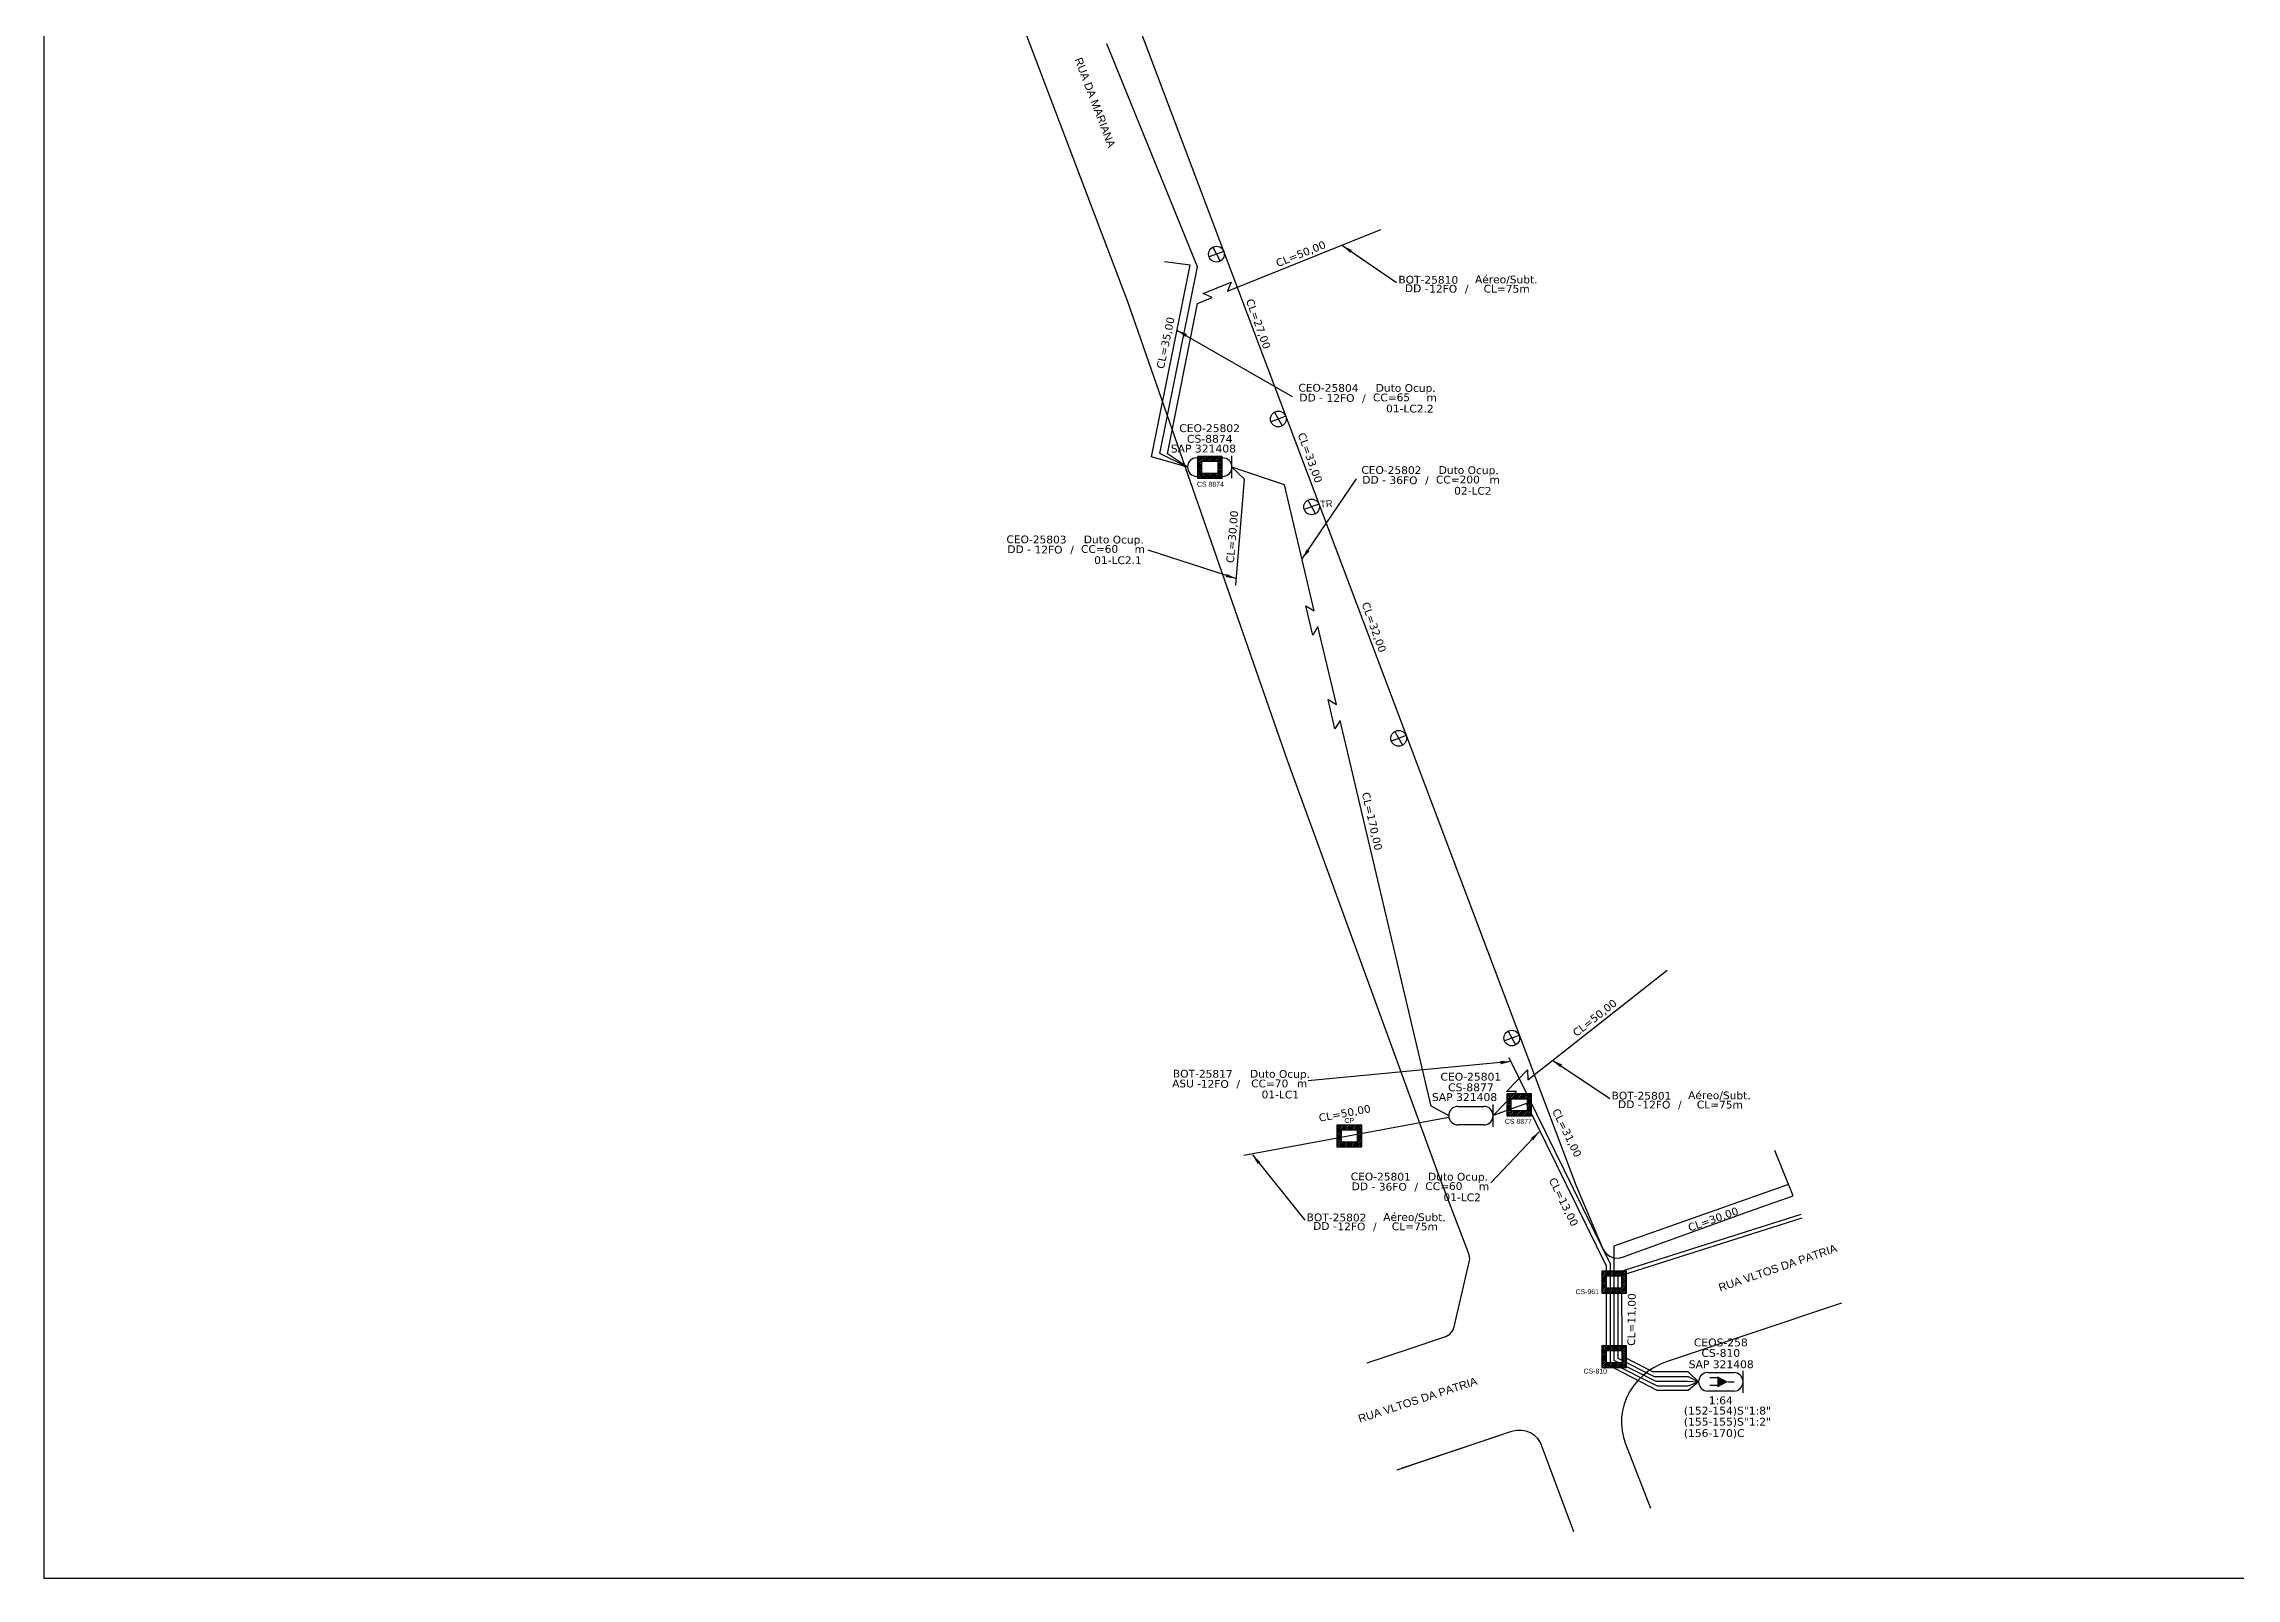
# Model space of a CAD drawing. Extents: x -89 to 749, y 705 to 1299.
# Drawn here: x -89.3 to 335.4, y 705 to 1002.3 of the extents above; entities that cross this region are included whole.
import ezdxf
from ezdxf.enums import TextEntityAlignment as Align

# ---------------------------------------------------------------- set-up
doc = ezdxf.new("R2010")
doc.units = 0
for name, color, linetype in [('10.1-Caixas Subterrâneas', 5, 'Continuous'), ('10.4-Postes', 1, 'Continuous'), ('20.4-CEOS', 1, 'Continuous'), ('20.5-CEO', 1, 'Continuous'), ('CAP a instalar', 1, 'Continuous'), ('celulas gpon', 7, 'Continuous'), ('label_cabos', 7, 'Continuous'), ('Legenda', 1, 'Continuous'), ('QUADRA', 7, 'Continuous')]:
    doc.layers.add(name, color=color, linetype=linetype)
doc.layers.add('EXTRA', color=50, linetype='Continuous', plot=False)
doc.layers.add('Segmento Logradouro Texto', color=7, linetype='Continuous', lineweight=0)
doc.styles.add('ARIAL', font='arial.ttf')
doc.styles.add('DIGICADE', font='arial.ttf')
doc.styles.add('siredit', font='verdana.ttf')
doc.linetypes.add('FENCELINE1', pattern='A,0.25,-0.1,[133,ltypeshp.shx,S=0.1,R=0,X=-0.1,Y=0],-0.1,1', length=1.45)
doc.dimstyles.new('CC', dxfattribs={"dimtxt": 1, "dimasz": 2, "dimexe": 0.18, "dimexo": 0.0625, "dimgap": 0.09, "dimtad": 0, "dimdec": 0, "dimrnd": 1, "dimzin": 0, "dimdsep": 46, "dimtxsty": 'siredit', "dimblk": 'NONE', "dimcen": 0, "dimse1": 1, "dimse2": 1, "dimsd1": 1, "dimsd2": 1, "dimclrt": 7, "dimadec": 0, "dimazin": 0, "dimtfac": 1, "dimtdec": 0, "dimtofl": 0, "dimtmove": 0, "dimatfit": 3, "dimfxl": 0, "dimtolj": 1, "dimtzin": 0, "dimarcsym": 0})

# ---------------------------------------------------------------- blocks, each defined once
blk = doc.blocks.new('POSTE_CELULA_9')
at = {"layer": '10.4-Postes', "color": 10}
for points in [[(-100.27, 125.89), (-98.93, 123.41)], [(-98.28, 125.14), (-100.92, 124.16)]]:
    blk.add_lwpolyline(points, dxfattribs=at)
blk.add_circle((-99.6, 124.65), 1.41, dxfattribs=at)
blk = doc.blocks.new('*X59')
at = {"color": 0, "linetype": 'Continuous'}
for p, q in [((-1.25, 0.34099), (-0.49099, 1.1)), ((-1.25, 0.517767), (-0.667767, 1.1)), ((-1.25, 0.694544), (-0.844544, 1.1)), ((-1.25, 0.87132), (-1.02132, 1.1)), ((-1.25, 1.048097), (-1.198097, 1.1)), ((-1.25, 0.164214), (-0.8035, 0.610714)), ((-1.25, -0.012563), (-0.8035, 0.433937)), ((-1.25, -0.18934), (-0.8035, 0.25716)), ((-1.25, -0.366117), (-0.8035, 0.080383)), ((-0.789214, 0.625), (-0.314214, 1.1)), ((-0.612437, 0.625), (-0.137437, 1.1)), ((-0.43566, 0.625), (0.03934, 1.1)), ((-0.258883, 0.625), (0.216117, 1.1)), ((-0.082107, 0.625), (0.392893, 1.1)), ((0.09467, 0.625), (0.56967, 1.1)), ((0.271447, 0.625), (0.746447, 1.1)), ((0.448223, 0.625), (0.923223, 1.1)), ((0.625, 0.625), (1.1, 1.1)), ((0.801777, 0.625), (1.25, 1.073223)), ((0.8035, 0.449947), (1.25, 0.896447)), ((0.8035, 0.27317), (1.25, 0.71967)), ((0.8035, 0.096393), (1.25, 0.542893)), ((0.8035, -0.080383), (1.25, 0.366117)), ((0.8035, -0.25716), (1.25, 0.18934)), ((0.8035, -0.433937), (1.25, 0.012563)), ((-1.25, -0.542893), (-0.8035, -0.096393)), ((-1.25, -0.71967), (-0.8035, -0.27317)), ((-1.25, -0.896447), (-0.8035, -0.449947)), ((-1.25, -1.073223), (-0.801777, -0.625)), ((-1.1, -1.1), (-0.625, -0.625)), ((-0.923223, -1.1), (-0.448223, -0.625)), ((-0.746447, -1.1), (-0.271447, -0.625)), ((-0.56967, -1.1), (-0.09467, -0.625)), ((-0.392893, -1.1), (0.082107, -0.625)), ((-0.216117, -1.1), (0.258883, -0.625)), ((-0.03934, -1.1), (0.43566, -0.625)), ((0.137437, -1.1), (0.612437, -0.625)), ((0.314214, -1.1), (0.789214, -0.625)), ((0.49099, -1.1), (1.25, -0.34099)), ((0.667767, -1.1), (1.25, -0.517767)), ((0.8035, -0.610714), (1.25, -0.164214)), ((0.844544, -1.1), (1.25, -0.694544)), ((1.02132, -1.1), (1.25, -0.87132)), ((1.198097, -1.1), (1.25, -1.048097))]:
    blk.add_line(p, q, dxfattribs=at)
blk = doc.blocks.new('MANHOLE_MQ')
at = {"color": 0, "linetype": 'Continuous'}
for p, q in [((0.0000062, 0.0000057), (-0.0000063, 0.0000057)), ((-0.0000063, 0.0000057), (-0.0000063, -0.0000053)), ((-0.000004, 0.0000033), (0.000004, 0.0000033)), ((-0.000004, -0.0000029), (-0.000004, 0.0000033)), ((0.000004, 0.0000033), (0.000004, -0.0000029)), ((0.0000062, -0.0000053), (0.0000062, 0.0000057)), ((-0.0000063, -0.0000053), (0.0000062, -0.0000053)), ((0.000004, -0.0000029), (-0.000004, -0.0000029)), ((0.000004, -0.0000029), (0.000004, -0.0000029))]:
    blk.add_line(p, q, dxfattribs=at)
at = {"color": 0, "linetype": 'Continuous', "xscale": 5e-06, "yscale": 5e-06, "zscale": 1e-05}
blk.add_blockref('*X59', (0, 0.0000002), dxfattribs=at)
blk = doc.blocks.new('*U119')
at = {"layer": '20.4-CEOS', "color": 7, "style": 'siredit'}
for tag, p in [('FIBRAS_SPLITTER', (0, 0)), ('FIBRAS_TOP_C', (0, -4.13)), ('RESERVA_FINAIS', (0, -5.46))]:
    blk.add_attdef(tag, p, '', height=1.01, dxfattribs=at)
for tag, p, flags in [('QTDE', (0, -9.4), 1), ('ID_ATIVIDADE', (0, -6.77), 3), ('FATOR', (0, -8.09), 1), ('FID', (0, -10.71), 1)]:
    blk.add_attdef(tag, p, '', height=1.01, dxfattribs=dict(at, flags=flags))
blk = doc.blocks.new('*U120')
at = {"layer": '20.4-CEOS', "color": 7, "style": 'siredit'}
blk.add_attdef('FIBRAS_SPLITTER', (0, 0), '', height=1.01, dxfattribs=at)
for tag, p, flags in [('ID_ATIVIDADE', (0, -1.48), 3), ('FATOR', (0, -2.79), 3), ('QTDE', (0, -4.11), 1), ('FID', (0, -5.42), 1)]:
    blk.add_attdef(tag, p, '', height=1.01, dxfattribs=dict(at, flags=flags))
blk = doc.blocks.new('_None')
blk = doc.blocks.new('LEGENDA DOS CABOS')
at = {"layer": 'EXTRA', "color": 0, "style": 'siredit'}
for tag, p in [('ID', (4.6, 0.97)), ('XX', (9.03, 0.97))]:
    blk.add_attdef(tag, text='', height=0.48, rotation=359.69, dxfattribs=at).set_placement(p, align=Align.MIDDLE_CENTER)
at = {"layer": 'Legenda', "color": 0, "style": 'siredit'}
for tag, p in [('TIPO_CABO', (1.31, 0)), ('CABO', (4.69, -0.05)), ('/', (6.81, -0.05)), ('METROS', (10.03, -0.05))]:
    blk.add_attdef(tag, text='', height=0.8, rotation=359.69, dxfattribs=at).set_placement(p, align=Align.MIDDLE_CENTER)
blk = doc.blocks.new('Inst CB DT OCUP CFOA-SM-ASU-120-S-12')
at = {"layer": 'label_cabos', "color": 0, "style": 'siredit'}
for tag, flags, p in [('ID_ATIVIDADE', 3, (1.31, 2.67)), ('FATOR', 1, (11.56, 2.55))]:
    blk.add_attdef(tag, text='', height=1, rotation=359.69, dxfattribs=dict(at, flags=flags)).set_placement(p, align=Align.MIDDLE_CENTER)
for tag, p in [('TIPO_CABO', (1.26, 0)), ('DESTINO_CABO', (3.13, 1.26)), ('CABO', (4.69, -0.05)), ('/', (7.71, -0.05)), ('LANCE', (10.91, 0)), ('TIPO_CABO', (13.11, 1.24)), ('UND', (15.96, 0)), ('FID', (13.15, -1.41))]:
    blk.add_attdef(tag, text='', height=1, rotation=359.69, dxfattribs=at).set_placement(p, align=Align.MIDDLE_CENTER)
blk.add_attdef('QTDE', (12.43, -0.47), '', height=1, rotation=359.69, dxfattribs=at)
blk = doc.blocks.new('Inst CB DT OCUP CFOA-SM-DD-S-36')
at = {"layer": 'label_cabos', "color": 0, "style": 'siredit'}
for tag, flags, p in [('ID_ATIVIDADE', 3, (1.31, 2.67)), ('FATOR', 1, (11.56, 2.55))]:
    blk.add_attdef(tag, text='', height=1, rotation=359.69, dxfattribs=dict(at, flags=flags)).set_placement(p, align=Align.MIDDLE_CENTER)
for tag, p in [('TIPO_CABO', (1.11, 0)), ('DESTINO_CABO', (3.13, 1.26)), ('CABO', (4.69, -0.05)), ('/', (7.71, -0.05)), ('LANCE', (10.41, 0.02)), ('TIPO_CABO', (13.11, 1.24)), ('UND', (16.46, 0)), ('FID', (13.65, -1.41))]:
    blk.add_attdef(tag, text='', height=1, rotation=359.69, dxfattribs=at).set_placement(p, align=Align.MIDDLE_CENTER)
blk.add_attdef('QTDE', (11.93, -0.45), '', height=1, rotation=359.69, dxfattribs=at)
blk = doc.blocks.new('Inst CB DT OCUP CFOA-SM-DD-S-12')
at = {"layer": 'label_cabos', "color": 0, "style": 'siredit'}
for tag, flags, p in [('ID_ATIVIDADE', 3, (1.31, 2.67)), ('FATOR', 1, (11.56, 2.55))]:
    blk.add_attdef(tag, text='', height=1, rotation=359.69, dxfattribs=dict(at, flags=flags)).set_placement(p, align=Align.MIDDLE_CENTER)
for tag, p in [('TIPO_CABO', (1.11, 0)), ('DESTINO_CABO', (3.13, 1.26)), ('CABO', (4.69, -0.05)), ('/', (7.71, -0.05)), ('LANCE', (10.41, 0.02)), ('TIPO_CABO', (13.11, 1.24)), ('UND', (16.46, 0)), ('FID', (13.65, -1.41))]:
    blk.add_attdef(tag, text='', height=1, rotation=359.69, dxfattribs=at).set_placement(p, align=Align.MIDDLE_CENTER)
blk.add_attdef('QTDE', (11.93, -0.45), '', height=1, rotation=359.69, dxfattribs=at)

msp = doc.modelspace()

# ---------------------------------------------------------------- linework, layer by layer
msp.add_lwpolyline([(-89.32, 705.02), (749.25, 705.02), (749.25, 1299.02), (-89.32, 1299.02), (-89.32, 705.02)])
at = {"color": 6}
msp.add_lwpolyline([(249.57, 779.09), (245.98, 787.91)], dxfattribs=at)
at = {"layer": '20.4-CEOS', "color": 7}
for p, q in [((233.02, 744.86), (238.04, 744.86)), ((238.04, 741.29), (233.02, 741.29))]:
    msp.add_line(p, q, dxfattribs=at)
for points in [[(234.93, 743.85), (233.41, 743.85)], [(239.82, 745.23), (239.82, 740.92)], [(234.93, 742.36), (233.41, 742.36)], [(236.91, 743.07), (238.12, 743.07)]]:
    msp.add_lwpolyline(points, dxfattribs=at)
msp.add_lwpolyline([(236.91, 743.07, 0, 2.21, 0), (234.84, 743.07, 2.21, 2.21, 0)], format="xyseb", dxfattribs=at)
for centre, start, end in [((233.02, 743.07), 90, 270), ((238.04, 743.07), 270, 90)]:
    msp.add_arc(centre, 1.79, start, end, dxfattribs=at)
at = {"layer": '20.5-CEO', "color": 7}
for p, q in [((134.01, 922.12), (139.05, 922.12)), ((139.05, 918.53), (134.01, 918.53)), ((184.61, 796.45), (189.64, 796.45)), ((189.64, 792.86), (184.61, 792.86))]:
    msp.add_line(p, q, dxfattribs=at)
for points in [[(140.84, 918.16), (140.84, 922.48)], [(191.44, 792.49), (191.44, 796.82)]]:
    msp.add_lwpolyline(points, dxfattribs=at)
for centre, start, end in [((134.01, 920.32), 90, 270), ((139.05, 920.32), 270, 90), ((184.61, 794.65), 90, 270), ((189.64, 794.65), 270, 90)]:
    msp.add_arc(centre, 1.79, start, end, dxfattribs=at)
at = {"layer": 'CAP a instalar', "color": 7, "linetype": 'FENCELINE1', "ltscale": 5}
for p, q in [((192.98, 809.85), (192.98, 809.85)), ((194.45, 805.95), (214.08, 765.94))]:
    msp.add_line(p, q, dxfattribs=at)
at = {"layer": 'CAP a instalar', "color": 7, "ltscale": 5}
for p, q in [((214.08, 765.94), (214.08, 746.86)), ((214.08, 746.86), (223.19, 742.3)), ((223.19, 742.3), (229.19, 742.3)), ((229.19, 742.3), (231.23, 743.07))]:
    msp.add_line(p, q, dxfattribs=at)
for points in [[(132.22, 920.32), (126.88, 922.94), (134.13, 959.12), (116.6, 1002.35)], [(132.22, 920.32), (125.27, 922.29), (132.74, 959.43), (127.75, 960.09)], [(151.01, 916.88), (140.84, 920.32)], [(141.57, 897.48), (143.28, 918), (140.84, 920.32)], [(156.77, 892.47), (151.01, 916.88)], [(157.49, 889.41), (156.49, 887.79), (155.15, 893.47), (156.77, 892.47)], [(161.06, 874.3), (157.49, 889.41)], [(161.78, 871.24), (160.78, 869.62), (159.44, 875.3), (161.06, 874.3)], [(179.43, 796.5), (161.78, 871.24)], [(182.81, 794.65), (179.43, 796.5)], [(231.23, 743.07), (229.19, 741.39), (223.19, 741.39), (213.37, 746.49), (213.37, 765.49), (197.92, 796.99), (191.44, 794.65)]]:
    msp.add_lwpolyline(points, dxfattribs=at)
at = {"layer": 'CAP a instalar', "color": 8, "ltscale": 5}
for points in [[(139.94, 954.39), (169.69, 966.39)], [(137.02, 953.21), (135.27, 953.95), (140.69, 956.14), (139.94, 954.39)], [(132.22, 920.32), (128.33, 922.9), (134.17, 952.06), (137.02, 953.21)], [(198.13, 801.6), (225.11, 822.87), (225.11, 822.87)], [(195.94, 799.34), (194.04, 799.32), (198.11, 803.5), (198.13, 801.6)], [(191.44, 794.65), (195.94, 799.34)], [(182.84, 794.32), (143.13, 786.91)], [(248.66, 781.33), (214.83, 769.35), (214.83, 747.28), (222.92, 743.2), (229.04, 743.2), (231.23, 743.07)], [(251.05, 775.47), (215.59, 764.27), (215.59, 747.67), (222.65, 744.1), (229.19, 744.1), (231.23, 743.07)], [(231.23, 743.07), (229.19, 745.01), (222.38, 745.01), (216.39, 748.04), (216.35, 763.77), (251.32, 774.82)]]:
    msp.add_lwpolyline(points, dxfattribs=at)
at = {"layer": 'QUADRA', "color": 4}
for points in [[(81.52, 1117.16), (99.79, 1066.71), (207.48, 781.03), (212.74, 768.74), (213.23, 768), (213.95, 767.44), (214.81, 767.12), (215.76, 767.06), (216.49, 767.21), (241.07, 776.13), (249.57, 779.09)], [(81.52, 1117.16), (99.79, 1066.71), (207.48, 781.03), (212.74, 768.74), (213.23, 768), (213.95, 767.44), (214.81, 767.12), (215.76, 767.06), (216.49, 767.21), (241.07, 776.13), (249.57, 779.09)], [(167.03, 746.74), (174.99, 749.43), (182.25, 751.84), (183.03, 752.33), (183.6, 753.02), (183.89, 753.74), (186.91, 766.82), (186.76, 767.69), (186.04, 769.75), (180.75, 783.43), (151.61, 863.45), (120.66, 952.36), (87.69, 1039.38), (63.3, 1110.83)], [(167.03, 746.74), (174.99, 749.43), (182.25, 751.84), (183.03, 752.33), (183.6, 753.02), (183.89, 753.74), (186.91, 766.82), (186.76, 767.69), (186.04, 769.75), (180.75, 783.43), (151.61, 863.45), (120.66, 952.36), (87.69, 1039.38), (63.3, 1110.83)], [(258.9, 758.34), (225.17, 747.01), (223.86, 746.51), (222.63, 745.87), (221.48, 745.12), (220.42, 744.26), (219.44, 743.31), (218.6, 742.27), (217.87, 741.15), (217.27, 739.97), (216.81, 738.73), (216.49, 737.46), (216.32, 736.17), (216.29, 734.85), (216.41, 733.56), (216.68, 732.28), (217.07, 731.06), (221.92, 718.59)], [(258.9, 758.34), (225.17, 747.01), (223.86, 746.51), (222.63, 745.87), (221.48, 745.12), (220.42, 744.26), (219.44, 743.31), (218.6, 742.27), (217.87, 741.15), (217.27, 739.97), (216.81, 738.73), (216.49, 737.46), (216.32, 736.17), (216.29, 734.85), (216.41, 733.56), (216.68, 732.28), (217.07, 731.06), (221.92, 718.59)], [(207.04, 713.97), (200.59, 731.32), (200.11, 732.06), (199.45, 732.69), (198.68, 733.18), (197.81, 733.52), (196.89, 733.67), (195.95, 733.65), (195.01, 733.43), (172.74, 725.95)], [(207.04, 713.97), (200.59, 731.32), (200.11, 732.06), (199.45, 732.69), (198.68, 733.18), (197.81, 733.52), (196.89, 733.67), (195.95, 733.65), (195.01, 733.43), (173.64, 726.25)], [(173.64, 726.25), (173.6, 726.24)]]:
    msp.add_lwpolyline(points, dxfattribs=at)

# ---------------------------------------------------------------- block references
at = {"xscale": 1.08, "yscale": 1.08, "zscale": 1.08}
for p in [(245.4, 826.97), (257.39, 795.03), (263.83, 777.99), (280.7, 733.15), (302.61, 675.06)]:
    msp.add_blockref('POSTE_CELULA_9', p, dxfattribs=at)
at = {"color": 0, "lineweight": 0}
ref = msp.add_blockref('Inst CB DT OCUP CFOA-SM-DD-S-12', (154.83, 933.79), dxfattribs=dict(at, xscale=1.5, yscale=1.5, zscale=1.5))
ref.add_attrib('DESTINO_CABO', 'CEO-25804', dxfattribs={"layer": 'label_cabos', "color": 0, "height": 1.5, "rotation": 359.69, "style": 'siredit'}).set_placement((159.52, 935.68), align=Align.MIDDLE_CENTER)
ref.add_attrib('TIPO_CABO', 'Duto Ocup.', dxfattribs={"layer": 'label_cabos', "color": 0, "height": 1.5, "rotation": 359.69, "style": 'siredit'}).set_placement((174.49, 935.66), align=Align.MIDDLE_CENTER)
ref.add_attrib('/', '/', dxfattribs={"layer": 'label_cabos', "color": 0, "height": 1.5, "rotation": 359.69, "style": 'siredit'}).set_placement((166.4, 933.71), align=Align.MIDDLE_CENTER)
ref.add_attrib('FID', '01-LC2.2', dxfattribs={"layer": 'label_cabos', "color": 0, "height": 1.5, "rotation": 359.69, "style": 'siredit'}).set_placement((175.3, 931.67), align=Align.MIDDLE_CENTER)
ref.add_attrib('LANCE', 'CC=', dxfattribs={"layer": 'label_cabos', "color": 0, "height": 1.5, "rotation": 359.69, "style": 'siredit'}).set_placement((170.44, 933.82), align=Align.MIDDLE_CENTER)
ref.add_attrib('UND', 'm', dxfattribs={"layer": 'label_cabos', "color": 0, "height": 1.5, "rotation": 359.69, "style": 'siredit'}).set_placement((179.52, 933.79), align=Align.MIDDLE_CENTER)
ref.add_attrib('CABO', '12FO', dxfattribs={"layer": 'label_cabos', "color": 0, "height": 1.5, "rotation": 359.69, "style": 'siredit'}).set_placement((161.86, 933.71), align=Align.MIDDLE_CENTER)
ref.add_attrib('TIPO_CABO', 'DD - ', dxfattribs={"layer": 'label_cabos', "color": 0, "height": 1.5, "rotation": 359.69, "style": 'siredit'}).set_placement((156.5, 933.78), align=Align.MIDDLE_CENTER)
ref.add_attrib('QTDE', '65', (172.72, 933.11), dxfattribs={"layer": 'label_cabos', "color": 0, "height": 1.5, "rotation": 359.69, "style": 'siredit'})
ref = msp.add_blockref('Inst CB DT OCUP CFOA-SM-DD-S-36', (167.03, 917.86), dxfattribs=dict(at, xscale=1.5, yscale=1.5, zscale=1.5))
ref.add_attrib('DESTINO_CABO', 'CEO-25802', dxfattribs={"layer": 'label_cabos', "color": 0, "height": 1.5, "rotation": 359.69, "style": 'siredit'}).set_placement((171.72, 919.76), align=Align.MIDDLE_CENTER)
ref.add_attrib('TIPO_CABO', 'Duto Ocup.', dxfattribs={"layer": 'label_cabos', "color": 0, "height": 1.5, "rotation": 359.69, "style": 'siredit'}).set_placement((186.69, 919.73), align=Align.MIDDLE_CENTER)
ref.add_attrib('/', '/', dxfattribs={"layer": 'label_cabos', "color": 0, "height": 1.5, "rotation": 359.69, "style": 'siredit'}).set_placement((178.6, 917.79), align=Align.MIDDLE_CENTER)
ref.add_attrib('FID', '02-LC2', dxfattribs={"layer": 'label_cabos', "color": 0, "height": 1.5, "rotation": 359.69, "style": 'siredit'}).set_placement((187.5, 915.74), align=Align.MIDDLE_CENTER)
ref.add_attrib('LANCE', 'CC=', dxfattribs={"layer": 'label_cabos', "color": 0, "height": 1.5, "rotation": 359.69, "style": 'siredit'}).set_placement((182.64, 917.9), align=Align.MIDDLE_CENTER)
ref.add_attrib('UND', 'm', dxfattribs={"layer": 'label_cabos', "color": 0, "height": 1.5, "rotation": 359.69, "style": 'siredit'}).set_placement((191.72, 917.87), align=Align.MIDDLE_CENTER)
ref.add_attrib('CABO', '36FO', dxfattribs={"layer": 'label_cabos', "color": 0, "height": 1.5, "rotation": 359.69, "style": 'siredit'}).set_placement((174.06, 917.79), align=Align.MIDDLE_CENTER)
ref.add_attrib('TIPO_CABO', 'DD - ', dxfattribs={"layer": 'label_cabos', "color": 0, "height": 1.5, "rotation": 359.69, "style": 'siredit'}).set_placement((168.69, 917.86), align=Align.MIDDLE_CENTER)
ref.add_attrib('QTDE', '200', (184.92, 917.18), dxfattribs={"layer": 'label_cabos', "color": 0, "height": 1.5, "rotation": 359.69, "style": 'siredit'})
ref = msp.add_blockref('Inst CB DT OCUP CFOA-SM-DD-S-12', (98.28, 904.42), dxfattribs=dict(at, xscale=1.5, yscale=1.5, zscale=1.5))
ref.add_attrib('DESTINO_CABO', 'CEO-25803', dxfattribs={"layer": 'label_cabos', "color": 0, "height": 1.5, "rotation": 359.69, "style": 'siredit'}).set_placement((102.97, 906.31), align=Align.MIDDLE_CENTER)
ref.add_attrib('TIPO_CABO', 'Duto Ocup.', dxfattribs={"layer": 'label_cabos', "color": 0, "height": 1.5, "rotation": 359.69, "style": 'siredit'}).set_placement((117.94, 906.28), align=Align.MIDDLE_CENTER)
ref.add_attrib('/', '/', dxfattribs={"layer": 'label_cabos', "color": 0, "height": 1.5, "rotation": 359.69, "style": 'siredit'}).set_placement((109.85, 904.34), align=Align.MIDDLE_CENTER)
ref.add_attrib('FID', '01-LC2.1', dxfattribs={"layer": 'label_cabos', "color": 0, "height": 1.5, "rotation": 359.69, "style": 'siredit'}).set_placement((118.75, 902.29), align=Align.MIDDLE_CENTER)
ref.add_attrib('LANCE', 'CC=', dxfattribs={"layer": 'label_cabos', "color": 0, "height": 1.5, "rotation": 359.69, "style": 'siredit'}).set_placement((113.89, 904.45), align=Align.MIDDLE_CENTER)
ref.add_attrib('UND', 'm', dxfattribs={"layer": 'label_cabos', "color": 0, "height": 1.5, "rotation": 359.69, "style": 'siredit'}).set_placement((122.97, 904.42), align=Align.MIDDLE_CENTER)
ref.add_attrib('CABO', '12FO', dxfattribs={"layer": 'label_cabos', "color": 0, "height": 1.5, "rotation": 359.69, "style": 'siredit'}).set_placement((105.3, 904.34), align=Align.MIDDLE_CENTER)
ref.add_attrib('TIPO_CABO', 'DD - ', dxfattribs={"layer": 'label_cabos', "color": 0, "height": 1.5, "rotation": 359.69, "style": 'siredit'}).set_placement((99.94, 904.41), align=Align.MIDDLE_CENTER)
ref.add_attrib('QTDE', '60', (116.17, 903.73), dxfattribs={"layer": 'label_cabos', "color": 0, "height": 1.5, "rotation": 359.69, "style": 'siredit'})
ref = msp.add_blockref('Inst CB DT OCUP CFOA-SM-DD-S-36', (164.96, 780.95), dxfattribs=dict(at, xscale=1.5, yscale=1.5, zscale=1.5))
ref.add_attrib('DESTINO_CABO', 'CEO-25801', dxfattribs={"layer": 'label_cabos', "color": 0, "height": 1.5, "rotation": 359.69, "style": 'siredit'}).set_placement((169.66, 782.84), align=Align.MIDDLE_CENTER)
ref.add_attrib('TIPO_CABO', 'Duto Ocup.', dxfattribs={"layer": 'label_cabos', "color": 0, "height": 1.5, "rotation": 359.69, "style": 'siredit'}).set_placement((184.62, 782.82), align=Align.MIDDLE_CENTER)
ref.add_attrib('/', '/', dxfattribs={"layer": 'label_cabos', "color": 0, "height": 1.5, "rotation": 359.69, "style": 'siredit'}).set_placement((176.53, 780.87), align=Align.MIDDLE_CENTER)
ref.add_attrib('FID', '01-LC2', dxfattribs={"layer": 'label_cabos', "color": 0, "height": 1.5, "rotation": 359.69, "style": 'siredit'}).set_placement((185.43, 778.83), align=Align.MIDDLE_CENTER)
ref.add_attrib('LANCE', 'CC=', dxfattribs={"layer": 'label_cabos', "color": 0, "height": 1.5, "rotation": 359.69, "style": 'siredit'}).set_placement((180.58, 780.98), align=Align.MIDDLE_CENTER)
ref.add_attrib('UND', 'm', dxfattribs={"layer": 'label_cabos', "color": 0, "height": 1.5, "rotation": 359.69, "style": 'siredit'}).set_placement((189.66, 780.95), align=Align.MIDDLE_CENTER)
ref.add_attrib('CABO', '36FO', dxfattribs={"layer": 'label_cabos', "color": 0, "height": 1.5, "rotation": 359.69, "style": 'siredit'}).set_placement((171.99, 780.87), align=Align.MIDDLE_CENTER)
ref.add_attrib('TIPO_CABO', 'DD - ', dxfattribs={"layer": 'label_cabos', "color": 0, "height": 1.5, "rotation": 359.69, "style": 'siredit'}).set_placement((166.63, 780.94), align=Align.MIDDLE_CENTER)
ref.add_attrib('QTDE', '60', (182.86, 780.27), dxfattribs={"layer": 'label_cabos', "color": 0, "height": 1.5, "rotation": 359.69, "style": 'siredit'})
at = {"layer": '10.1-Caixas Subterrâneas', "color": 30, "xscale": 383745.0651733899, "yscale": 383745.0651733899, "zscale": 383745.0651733899}
for p, rotation in [((136.55, 920.35), 180.0000000000625), ((196.47, 796.82), 180.0000000000625), ((163.56, 790.8), 180.0000000000625), ((214.83, 762.47), 180.0000000000628), ((214.83, 748.04), 180.0000000000628)]:
    msp.add_blockref('MANHOLE_MQ', p, dxfattribs=dict(at, rotation=rotation))
at = {"layer": '20.4-CEOS', "color": 0, "lineweight": 0}
ref = msp.add_blockref('*U119', (228.37, 736.73), dxfattribs=dict(at, xscale=1.5, yscale=1.5, zscale=1.5))
ref.add_attrib('FIBRAS_SPLITTER', '(152-154)S"1:8"', (228.37, 736.73), dxfattribs={"color": 7, "height": 1.5145, "style": 'siredit'})
ref.add_attrib('FIBRAS_TOP_C', '(156-170)C', (228.37, 732.38), dxfattribs={"color": 7, "height": 1.515, "style": 'siredit'})
at = {"layer": '20.4-CEOS', "color": 0, "lineweight": 0, "xscale": 1.5, "yscale": 1.5, "zscale": 1.5}
msp.add_blockref('*U120', (228.37, 734.59), dxfattribs=at).add_auto_attribs({'FIBRAS_SPLITTER': '(155-155)S"1:2"'})
at = {"layer": 'label_cabos', "color": 0, "lineweight": 0}
ref = msp.add_blockref('LEGENDA DOS CABOS', (172.51, 954.18), dxfattribs=dict(at, xscale=1.5, yscale=1.5, zscale=1.5))
ref.add_attrib('ID', 'BOT-25810', dxfattribs={"color": 0, "height": 1.5, "rotation": 359.69, "style": 'siredit'}).set_placement((178.87, 956.63), align=Align.MIDDLE_CENTER)
ref.add_attrib('CABO', '12FO', dxfattribs={"color": 0, "height": 1.5, "rotation": 359.69, "style": 'siredit'}).set_placement((181.75, 954.89), align=Align.MIDDLE_CENTER)
ref.add_attrib('METROS', 'CL=75m', dxfattribs={"color": 0, "height": 1.5, "rotation": 359.69, "style": 'siredit'}).set_placement((194.05, 954.89), align=Align.MIDDLE_CENTER)
ref.add_attrib('XX', 'Aéreo/Subt.', dxfattribs={"color": 0, "height": 1.5, "rotation": 359.69, "style": 'siredit'}).set_placement((193.97, 956.69), align=Align.MIDDLE_CENTER)
ref.add_attrib('/', '/', dxfattribs={"color": 0, "height": 1.5, "rotation": 359.69, "style": 'siredit'}).set_placement((186.3, 954.89), align=Align.MIDDLE_CENTER)
ref.add_attrib('TIPO_CABO', 'DD -', dxfattribs={"color": 0, "height": 1.5, "rotation": 359.69, "style": 'siredit'}).set_placement((176.62, 954.97), align=Align.MIDDLE_CENTER)
ref = msp.add_blockref('Inst CB DT OCUP CFOA-SM-ASU-120-S-12', (130.48, 800.87), dxfattribs=dict(at, xscale=1.5, yscale=1.5, zscale=1.5))
ref.add_attrib('DESTINO_CABO', 'BOT-25817', dxfattribs={"color": 0, "height": 1.5, "rotation": 359.69, "style": 'siredit'}).set_placement((135.18, 802.77), align=Align.MIDDLE_CENTER)
ref.add_attrib('CABO', '12FO', dxfattribs={"color": 0, "height": 1.5, "rotation": 359.69, "style": 'siredit'}).set_placement((137.51, 800.8), align=Align.MIDDLE_CENTER)
ref.add_attrib('TIPO_CABO', 'Duto Ocup.', dxfattribs={"color": 0, "height": 1.5, "rotation": 359.69, "style": 'siredit'}).set_placement((150.14, 802.74), align=Align.MIDDLE_CENTER)
ref.add_attrib('/', '/', dxfattribs={"color": 0, "height": 1.5, "rotation": 359.69, "style": 'siredit'}).set_placement((142.05, 800.8), align=Align.MIDDLE_CENTER)
ref.add_attrib('TIPO_CABO', 'ASU - ', dxfattribs={"color": 0, "height": 1.5, "rotation": 359.69, "style": 'siredit'}).set_placement((132.38, 800.87), align=Align.MIDDLE_CENTER)
ref.add_attrib('FID', '01-LC1', dxfattribs={"color": 0, "height": 1.5, "rotation": 359.69, "style": 'siredit'}).set_placement((150.2, 798.75), align=Align.MIDDLE_CENTER)
ref.add_attrib('LANCE', 'CC=', dxfattribs={"color": 0, "height": 1.5, "rotation": 359.69, "style": 'siredit'}).set_placement((146.85, 800.88), align=Align.MIDDLE_CENTER)
ref.add_attrib('QTDE', '70', (149.13, 800.16), dxfattribs={"color": 0, "height": 1.5, "rotation": 359.69, "style": 'siredit'})
ref.add_attrib('UND', 'm', dxfattribs={"color": 0, "height": 1.5, "rotation": 359.69, "style": 'siredit'}).set_placement((154.43, 800.88), align=Align.MIDDLE_CENTER)
ref = msp.add_blockref('LEGENDA DOS CABOS', (213.8, 796.08), dxfattribs=dict(at, xscale=1.5, yscale=1.5, zscale=1.5))
ref.add_attrib('ID', 'BOT-25801', dxfattribs={"color": 0, "height": 1.5, "rotation": 359.69, "style": 'siredit'}).set_placement((220.16, 798.52), align=Align.MIDDLE_CENTER)
ref.add_attrib('CABO', '12FO', dxfattribs={"color": 0, "height": 1.5, "rotation": 359.69, "style": 'siredit'}).set_placement((223.05, 796.79), align=Align.MIDDLE_CENTER)
ref.add_attrib('METROS', 'CL=75m', dxfattribs={"color": 0, "height": 1.5, "rotation": 359.69, "style": 'siredit'}).set_placement((235.34, 796.79), align=Align.MIDDLE_CENTER)
ref.add_attrib('XX', 'Aéreo/Subt.', dxfattribs={"color": 0, "height": 1.5, "rotation": 359.69, "style": 'siredit'}).set_placement((235.26, 798.59), align=Align.MIDDLE_CENTER)
ref.add_attrib('/', '/', dxfattribs={"color": 0, "height": 1.5, "rotation": 359.69, "style": 'siredit'}).set_placement((227.59, 796.79), align=Align.MIDDLE_CENTER)
ref.add_attrib('TIPO_CABO', 'DD -', dxfattribs={"color": 0, "height": 1.5, "rotation": 359.69, "style": 'siredit'}).set_placement((217.91, 796.86), align=Align.MIDDLE_CENTER)
ref = msp.add_blockref('LEGENDA DOS CABOS', (154.73, 772.47), dxfattribs=dict(at, xscale=1.5, yscale=1.5, zscale=1.5))
ref.add_attrib('ID', 'BOT-25802', dxfattribs={"color": 0, "height": 1.5, "rotation": 359.69, "style": 'siredit'}).set_placement((161.09, 774.92), align=Align.MIDDLE_CENTER)
ref.add_attrib('CABO', '12FO', dxfattribs={"color": 0, "height": 1.5, "rotation": 359.69, "style": 'siredit'}).set_placement((163.97, 773.18), align=Align.MIDDLE_CENTER)
ref.add_attrib('METROS', 'CL=75m', dxfattribs={"color": 0, "height": 1.5, "rotation": 359.69, "style": 'siredit'}).set_placement((176.26, 773.18), align=Align.MIDDLE_CENTER)
ref.add_attrib('XX', 'Aéreo/Subt.', dxfattribs={"color": 0, "height": 1.5, "rotation": 359.69, "style": 'siredit'}).set_placement((176.19, 774.98), align=Align.MIDDLE_CENTER)
ref.add_attrib('/', '/', dxfattribs={"color": 0, "height": 1.5, "rotation": 359.69, "style": 'siredit'}).set_placement((168.51, 773.18), align=Align.MIDDLE_CENTER)
ref.add_attrib('TIPO_CABO', 'DD -', dxfattribs={"color": 0, "height": 1.5, "rotation": 359.69, "style": 'siredit'}).set_placement((158.84, 773.26), align=Align.MIDDLE_CENTER)

# ---------------------------------------------------------------- texts
at = {"color": 1, "style": 'ARIAL'}
msp.add_text('TR', height=1.296, rotation=2.9273, dxfattribs=at).set_placement((157.95, 912.5))
at = {"layer": '10.1-Caixas Subterrâneas', "color": 30, "style": 'ARIAL'}
for s, p in [('CS 8874', (134.05, 916.53)), ('CP', (162.62, 793.23)), ('CS 8877', (193.7, 793.07)), ('CS-961', (207.38, 760.06)), ('CS-810', (208.94, 744.67))]:
    msp.add_text(s, height=0.96, dxfattribs=at).set_placement(p)
at = {"layer": '20.4-CEOS', "color": 7, "style": 'siredit'}
for s, p in [('CEO-25802', (136.51, 928.63)), ('CEO-25801', (187.11, 802.96)), ('CEOS-258', (235.53, 751.46)), ('CS-810', (235.53, 749.43)), ('SAP 321408', (235.61, 747.23)), ('1:64', (235.53, 740.24))]:
    msp.add_text(s, height=1.515, dxfattribs=at).set_placement(p, align=Align.TOP_CENTER)
at = {"layer": '20.5-CEO', "color": 7, "style": 'siredit'}
for s, p in [('CS-8874', (136.53, 926.57)), ('SAP 321408', (135.3, 924.68)), ('SAP 321408', (185.89, 799.01)), ('CS-8877', (187.12, 800.9))]:
    msp.add_text(s, height=1.521, dxfattribs=at).set_placement(p, align=Align.TOP_CENTER)
at = {"layer": 'celulas gpon', "style": 'siredit'}
for s, rotation, p in [('CL=50,00', 21.9362, (149.72, 959.06)), ('CL=27,00', 289.8181, (143.52, 952.63)), ('CL=35,00', 78.207, (127.65, 939.26)), ('CL=33,00', 289.8181, (153.54, 926.69)), ('CL=30,00', 85.1982, (141.19, 901.69)), ('CL=32,00', 289.8181, (165.93, 893.85)), ('CL=170,00', 282.8009, (165.99, 857.14)), ('CL=50,00', 38.3798, (207.57, 809.86)), ('CL=50,00', 10.6242, (157.8, 793.46)), ('CL=31,00', 296.215, (202.81, 795.56)), ('CL=13,00', 296.215, (202.16, 782.17)), ('CL=30,00', 19.5714, (229.5, 772.17)), ('CL=11,00', 89.2655, (218.92, 750.04))]:
    msp.add_text(s, height=1.5, rotation=rotation, dxfattribs=at).set_placement(p)
at = {"layer": 'Segmento Logradouro Texto', "linetype": 'Continuous', "char_height": 1.536, "attachment_point": 1, "style": 'DIGICADE'}
for s, insert, width, rotation in [('\\fArial|b0|i0|c0|p34;\\W1.0000000000;\\T1.0000000000;\\o\\lRUA DA MARIANA', (111.74, 999.88), 18.914, 290.8622), ('\\fArial|b0|i0|c0|p34;\\W1.0000000000;\\T1.0000000000;\\o\\lRUA VLTOS DA PATRIA', (234.9, 761.99), 24.5194, 18.8945), ('\\fArial|b0|i0|c0|p34;\\W1.0000000000;\\T1.0000000000;\\o\\lRUA VLTOS DA PATRIA', (234.9, 761.99), 24.5194, 18.8945), ('\\fArial|b0|i0|c0|p34;\\W1.0000000000;\\T1.0000000000;\\o\\lRUA VLTOS DA PATRIA', (165.12, 736.6), 24.5194, 17.9687), ('\\fArial|b0|i0|c0|p34;\\W1.0000000000;\\T1.0000000000;\\o\\lRUA VLTOS DA PATRIA', (165.12, 736.6), 24.5194, 17.9687)]:
    msp.add_mtext(s, dxfattribs=dict(at, insert=insert, width=width, rotation=rotation))

# ---------------------------------------------------------------- leaders
at = {"layer": 'label_cabos'}
for points in [[(162.24, 963.24), (172.71, 956.09)], [(130.24, 946.82), (152.49, 934.04)], [(154.44, 902.53), (164.96, 918.08)], [(141.61, 898.72), (124.59, 904.26)], [(194.86, 805.12), (155.58, 801.42)], [(202.94, 805.39), (214, 797.99)], [(200.34, 791.53), (190.96, 781.62)], [(144.81, 787.04), (154.92, 774.38)]]:
    msp.add_leader(points, dimstyle='CC', override={"dimgap": 0.09, "dimtad": 0}, dxfattribs=at)

doc.saveas('drawing.dxf')
